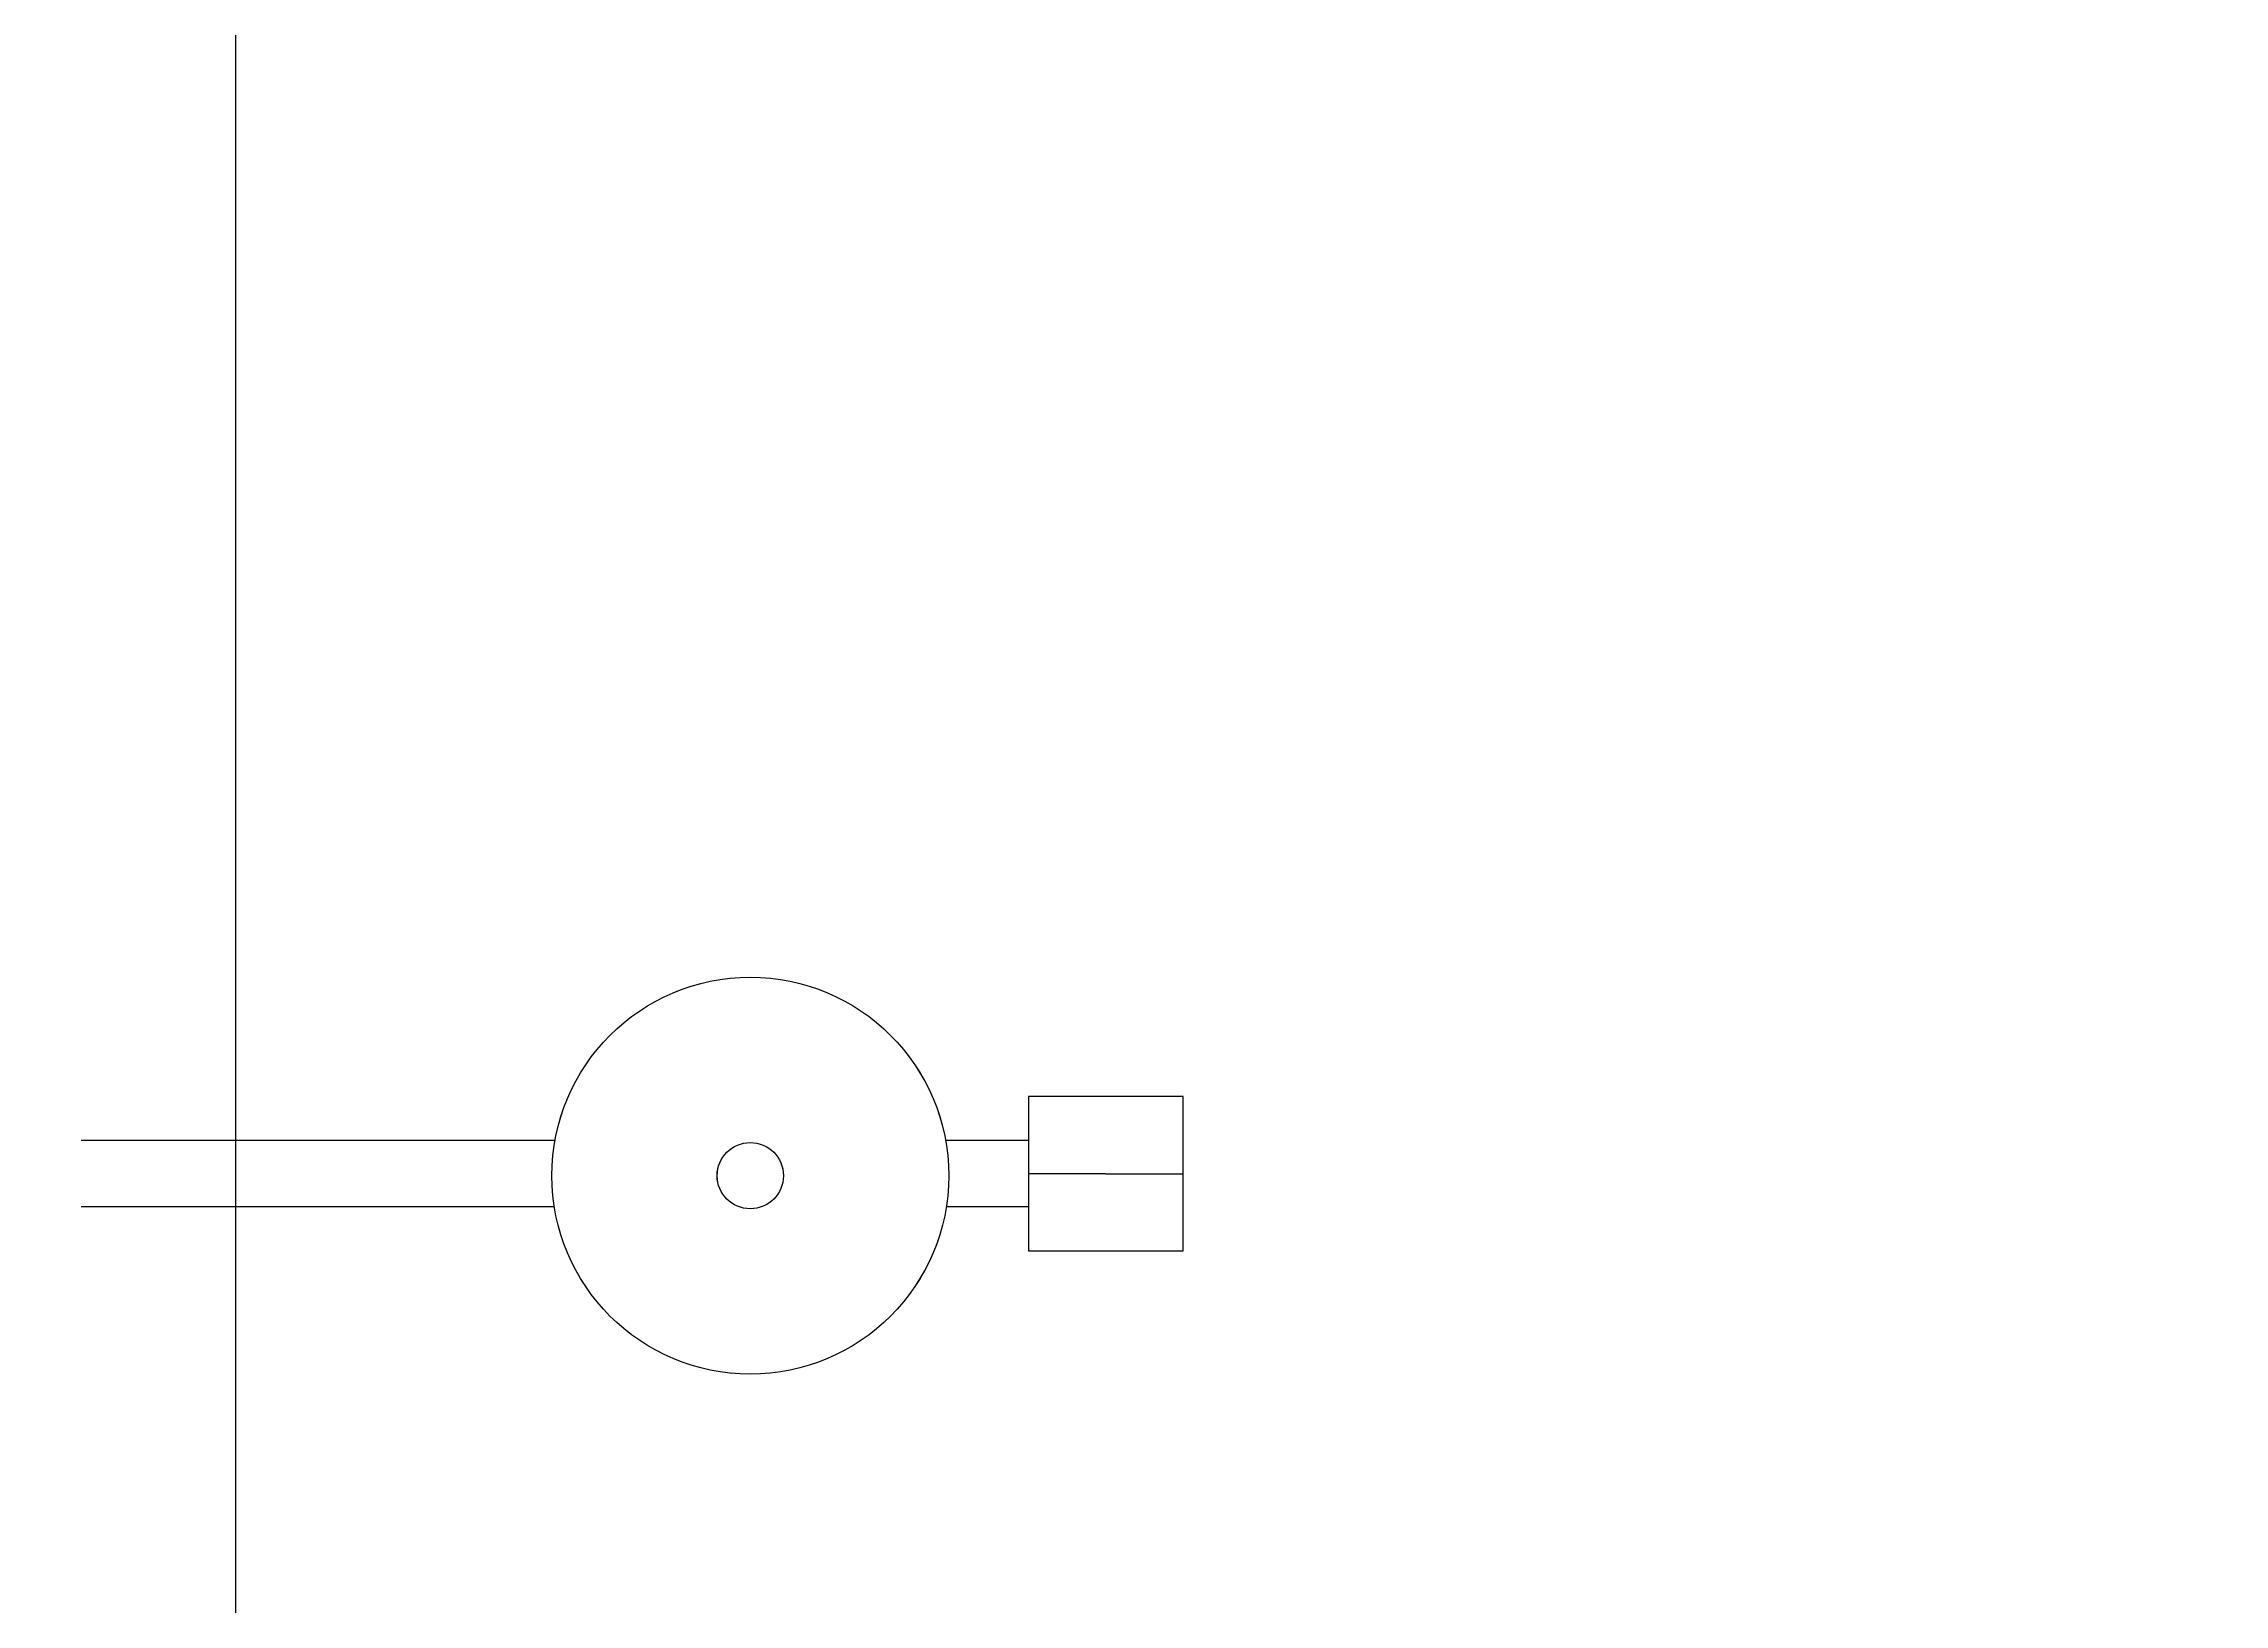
# Model space of a CAD drawing. Header units: inches. Extents: x -601 to 0, y 0 to 495.
# Drawn here: x -564.96 to -515.59, y 389.15 to 424.48 of the extents above; entities that cross this region are included whole.
import ezdxf

# ---------------------------------------------------------------- set-up
doc = ezdxf.new("R2010")
doc.units = ezdxf.units.IN
doc.header["$MEASUREMENT"] = 0
doc.layers.get('0').update_dxf_attribs({"color": 1, "lineweight": 9})
doc.layers.add('A101-Dimensions', color=7, linetype='Continuous', lineweight=9)
doc.layers.add('A101-Floorplan-1st-floor', color=7, linetype='Continuous', lineweight=9)
doc.styles.get("Standard").update_dxf_attribs({"font": 'Arial.ttf', "height": 2})
doc.dimstyles.get("Standard").update_dxf_attribs({"dimtxt": 0.18, "dimasz": 0.1175, "dimexe": 0.18, "dimexo": 0.0625, "dimgap": 0.09, "dimtad": 0, "dimtoh": 1, "dimdec": 3, "dimzin": 0, "dimdsep": 46, "dimlunit": 4, "dimtxsty": 'Standard', "dimblk": 'ARCHTICK', "dimblk1": 'ARCHTICK', "dimblk2": 'ARCHTICK', "dimcen": 0.09, "dimadec": 1, "dimazin": 0, "dimtfac": 1, "dimtdec": 3, "dimtofl": 0, "dimtmove": 0, "dimatfit": 3, "dimfxl": 1, "dimtolj": 1, "dimtzin": 0, "dimarcsym": 0})

# ---------------------------------------------------------------- blocks, each defined once
blk = doc.blocks.new('_ArchTick')
at = {"color": 0, "linetype": 'ByBlock', "lineweight": 30, "const_width": 0.15}
blk.add_lwpolyline([(-0.5, -0.5), (0.5, 0.5)], dxfattribs=at)
blk = doc.blocks.new('*D196')
at = {"layer": 'A101-Dimensions', "color": 0, "lineweight": -2, "transparency": 16777216}
for p, q in [((-560.675, 454.251), (-571.758, 454.251)), ((-571.578, 454.251), (-571.578, 336.928)), ((-571.578, 211.069), (-571.578, 328.392)), ((-560.675, 211.069), (-571.758, 211.069))]:
    blk.add_line(p, q, dxfattribs=at)
at = {"layer": 'A101-Dimensions', "color": 0, "lineweight": -2, "transparency": 16777216, "xscale": 0.1175, "yscale": 0.1175, "zscale": 0.1175}
for p, rotation in [((-571.578, 454.251), 90), ((-571.578, 211.069), 270)]:
    blk.add_blockref('_ArchTick', p, dxfattribs=dict(at, rotation=rotation))
at = {"layer": 'A101-Dimensions', "color": 0, "lineweight": 5, "transparency": 16777216, "insert": (-571.578, 332.66), "char_height": 2, "attachment_point": 5, "rotation": 90}
blk.add_mtext('\\A1;20\'-3{\\H1x;\\S1/8;}"', dxfattribs=at)
blk = doc.blocks.new('L1-framing-for-expansion-tank')
at = {"layer": 'A101-Floorplan-1st-floor', "lineweight": -3}
for p, q in [((1, 14.238), (1, 24.949)), ((2.5, 14.222), (2.5, 24.949)), ((1, 3.5), (1, 5.364)), ((2.5, 3.5), (2.5, 5.379)), ((1.75, 1.75), (1.75, 3.5)), ((1.75, 1.75), (1.75, 0))]:
    blk.add_line(p, q, dxfattribs=at)
blk.add_lwpolyline([(0, 0), (3.5, 0), (3.5, 3.5), (0, 3.5)], close=True, dxfattribs=at)
blk.add_lwpolyline([(0, 0), (3.5, 0), (3.5, 3.5), (0, 3.5)], close=True, dxfattribs=at)
blk = doc.blocks.new('L1-expansion-tank-186-reference')
at = {"layer": 'A101-Floorplan-1st-floor', "lineweight": -3}
for radius in [4.492, 0.75]:
    blk.add_circle((388.222, -77.436), radius, dxfattribs=at)
blk = doc.blocks.new('L1-186')
at = {"layer": 'A101-Floorplan-1st-floor', "lineweight": -3}
for radius in [4.492, 0.75]:
    blk.add_circle((0, 0), radius, dxfattribs=at)

msp = doc.modelspace()

# ---------------------------------------------------------------- linework, layer by layer
at = {"layer": 'A101-Floorplan-1st-floor', "lineweight": -3}
msp.add_lwpolyline([(-340.363, 349.8187), (-303.606, 349.8187), (-303.606, 211.0687), (-560.613, 211.0687), (-560.613, 454.2508), (-338.4567, 454.2508), (-338.4567, 349.8187)], dxfattribs=at)

# ---------------------------------------------------------------- block references
at = {"lineweight": 5, "rotation": 89.99999999999999}
msp.add_blockref('L1-framing-for-expansion-tank', (-539.1635, 397.1529), dxfattribs=at)
at = {"layer": 'A101-Floorplan-1st-floor', "lineweight": 5, "rotation": 89.99999999999999}
for name, p in [('L1-expansion-tank-186-reference', (-626.4008, 10.6355)), ('L1-186', (-548.9644, 398.8578))]:
    msp.add_blockref(name, p, dxfattribs=at)

# ---------------------------------------------------------------- dimensions: what is measured, and where the dimension line sits
at = {"layer": 'A101-Dimensions', "lineweight": 5}
dim = msp.add_linear_dim(base=(-571.5781, 454.2508), p1=(-560.613, 211.0687), p2=(-560.613, 454.2508), angle=90, dimstyle='Standard', dxfattribs=at)
dim.commit()
dim.dimension.update_dxf_attribs({"geometry": '*D196', "text_midpoint": (-571.5781, 332.6598)})

doc.saveas('drawing.dxf')
